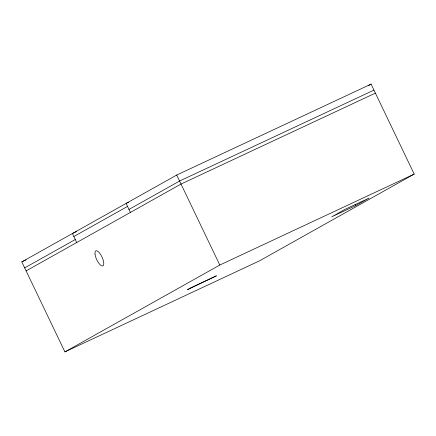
<?xml version="1.0" encoding="UTF-8"?>
<svg xmlns="http://www.w3.org/2000/svg" width="436" height="436" viewBox="0 0 436 436"><rect width="100%" height="100%" fill="white"/><g stroke="black" fill="none" stroke-linecap="round" stroke-linejoin="round"><path stroke-width="0.65" d="M21.8 261.9L176.694 175.049L371.085 84.115L414.2 174.1L259.306 260.951L64.915 351.885L21.8 261.9L26.106 259.883M73.837 236.525L127.53 206.419M24.672 267.895L75.27 239.528M128.969 209.416L179.567 181.044L373.963 90.116M26.111 270.898L181.005 184.047L375.396 93.119M368.148 85.767L371.085 84.115M64.915 351.885L219.804 265.034L414.2 174.1M355.711 205.59L369.134 198.064L345.187 209.264L331.763 216.79L355.711 205.59L355.138 204.386M128.555 202.266L126.097 203.416L130.408 212.419M76.703 231.511L72.398 233.527L76.709 242.525M176.694 175.049L219.804 265.034M191.11 287.673L187.491 289.695L216.463 275.808L191.11 287.673M94.999 254.084A8.317 2.954 64.9 0 0 102.166 265.982A8.317 2.954 64.9 0 0 100.929 255.022A8.317 2.954 64.9 0 0 94.999 254.084"/></g></svg>
